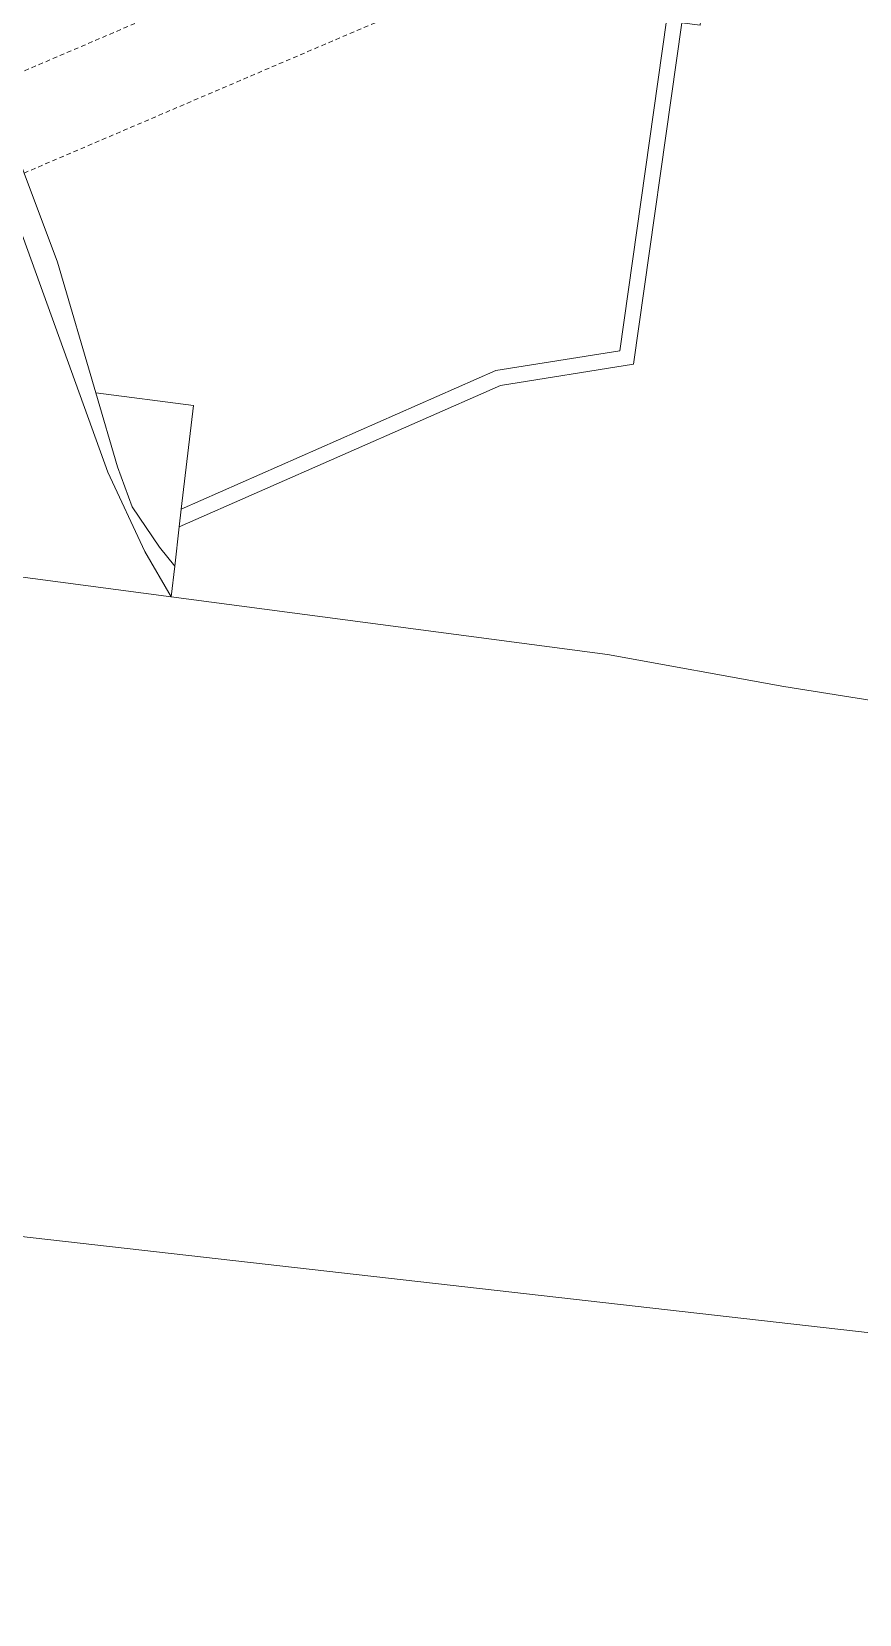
# Model space of a CAD drawing. Header units: metres. Extents: x 253555 to 263174, y 6188199 to 6193202.
# Drawn here: x 258073 to 258610, y 6188663 to 6189690 of the extents above; entities that cross this region are included whole.
import ezdxf

# ---------------------------------------------------------------- set-up
doc = ezdxf.new("R2010")
doc.units = ezdxf.units.M
doc.linetypes.add('Dash', pattern=[5, 3, -2])
for name, color, linetype, lineweight in [('Cadastre Easements_SP_EXT', 9, 'Continuous', 5), ('Cadastre Land Parcels_SP_EXT', 9, 'Continuous', 5), ('Cadastre Roads_SP_EXT', 9, 'Continuous', 5)]:
    doc.layers.add(name, color=color, linetype=linetype, lineweight=lineweight)

msp = doc.modelspace()

# ---------------------------------------------------------------- linework, layer by layer
at = {"layer": 'Cadastre Easements_SP_EXT', "linetype": 'Dash'}
msp.add_lwpolyline([(258344.5, 6189716.3), (258818.1, 6189919.1), (258829.8, 6189924.1), (258819.9, 6189986.2), (258816.4, 6189984.7), (258336.7, 6189779.3), (258227.4, 6189732.5), (258049.3, 6189656.2), (258050.4, 6189644.8), (258068.1, 6189598), (258344.5, 6189716.3)], close=True, dxfattribs=at)
at = {"layer": 'Cadastre Land Parcels_SP_EXT', "linetype": 'Continuous'}
for points in [[(259746.1, 6189831.7), (259431.3, 6189867.4), (259410.9, 6189869.7), (259099.7, 6189905), (258955.6, 6189921.2), (258891.5, 6189929.3), (258860, 6189910.4), (258841.4, 6189899.2), (258819, 6189885.7), (258507.5, 6189698.3), (258506.9, 6189693.9), (258495.1, 6189695.6), (258463.8, 6189474), (258377.3, 6189460.2), (258168.8, 6189368.4), (258165.9, 6189343), (258163.5, 6189323.1), (258446.9, 6189285.6), (258561.3, 6189264.9), (258836.2, 6189221.2), (258927, 6189206.7), (259499.1, 6189125.8), (259546.2, 6189119.1)], [(257687.8, 6189871), (257661.6, 6189682.7), (257747.2, 6189669.7), (257735.5, 6189572.9), (257812.3, 6189561.6), (257939.2, 6189542.8), (258015.7, 6189531.5), (258020.5, 6189511.9), (258025.8, 6189491.2), (258058.6, 6189359.2), (258055.9, 6189337.3), (258163.5, 6189323.1), (258146.6, 6189352.5), (258146.6, 6189352.5), (258122.4, 6189403.9), (258054.6, 6189592.2), (258037.8, 6189638.7), (258035.6, 6189650.4), (258017.4, 6189745.7)], [(259546.2, 6189119.1), (259499.1, 6189125.8), (258927, 6189206.7), (258836.2, 6189221.2), (258561.3, 6189264.9), (258446.9, 6189285.6), (258163.5, 6189323.1), (258055.9, 6189337.3), (258037.3, 6189188.9), (258024.1, 6189083.9), (257995.5, 6188925.9), (257993.9, 6188916.7), (257993.8, 6188916.2), (258434.3, 6188866.2), (258638.4, 6188843.1), (258697.9, 6188745.5), (258848.9, 6188731.6), (258906.4, 6188726.3), (259214.5, 6188697.7), (259230.6, 6188808.6), (259415.4, 6188790.2), (259401.2, 6188680.4), (259590.7, 6188662.9)]]:
    msp.add_lwpolyline(points, dxfattribs=at)
for points in [[(258374.4, 6189469.9), (258454.9, 6189482.7), (258485.1, 6189696.9), (258344.5, 6189716.3), (258328.4, 6189718.5), (258227.4, 6189732.5), (258035.7, 6189759), (258039.6, 6189749.3), (258049.3, 6189656.2), (258050.4, 6189644.8), (258068.1, 6189598), (258089.8, 6189540.3), (258114.6, 6189455.5), (258178, 6189447.2), (258170.1, 6189380), (258374.4, 6189469.9)], [(258165.9, 6189343), (258168.8, 6189368.4), (258170.1, 6189380), (258178, 6189447.2), (258114.6, 6189455.5), (258128.7, 6189407.3), (258138.2, 6189381.5), (258156.1, 6189355.2), (258165.9, 6189343)]]:
    msp.add_lwpolyline(points, close=True, dxfattribs=at)
at = {"layer": 'Cadastre Roads_SP_EXT', "linetype": 'Continuous'}
msp.add_lwpolyline([(258507.5, 6189698.3), (258819, 6189885.7), (258841.4, 6189899.2), (258836.2, 6189908), (258831.2, 6189916.4), (258818.4, 6189908.7), (258486.9, 6189709.4), (258485.1, 6189696.9), (258454.9, 6189482.7), (258374.4, 6189469.9), (258170.1, 6189380), (258168.8, 6189368.4), (258377.3, 6189460.2), (258463.8, 6189474), (258495.1, 6189695.6), (258506.9, 6189693.9), (258507.5, 6189698.3)], close=True, dxfattribs=at)

doc.saveas('drawing.dxf')
